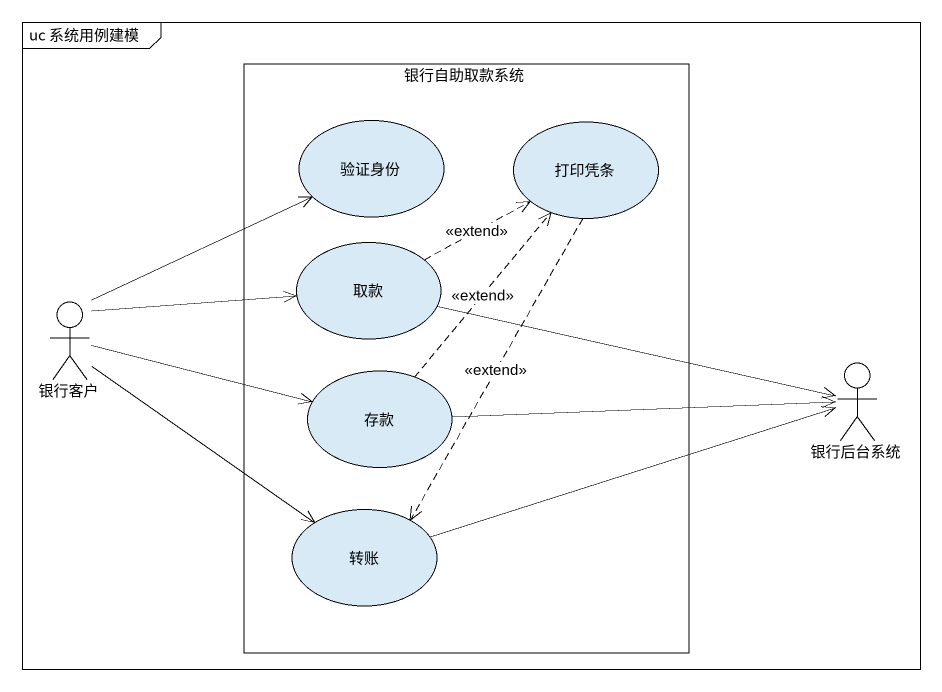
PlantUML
@startuml
mainframe uc 系统用例建模
rectangle 银行自助取款系统 {
  usecase 验证身份
  usecase 打印凭条
  usecase 取款
  usecase 存款
  usecase 转账
}
actor 银行客户
actor 银行后台系统
打印凭条 ..> 转账 : <<extend>>
取款 .right.> 打印凭条 : <<extend>>
取款 -right-> 银行后台系统
银行客户 -up-> 验证身份
银行客户 -right-> 取款
银行客户 -right-> 存款
银行客户 --> 转账
存款 .up.> 打印凭条 : <<extend>>
存款 -right-> 银行后台系统
转账 -right-> 银行后台系统
@enduml
